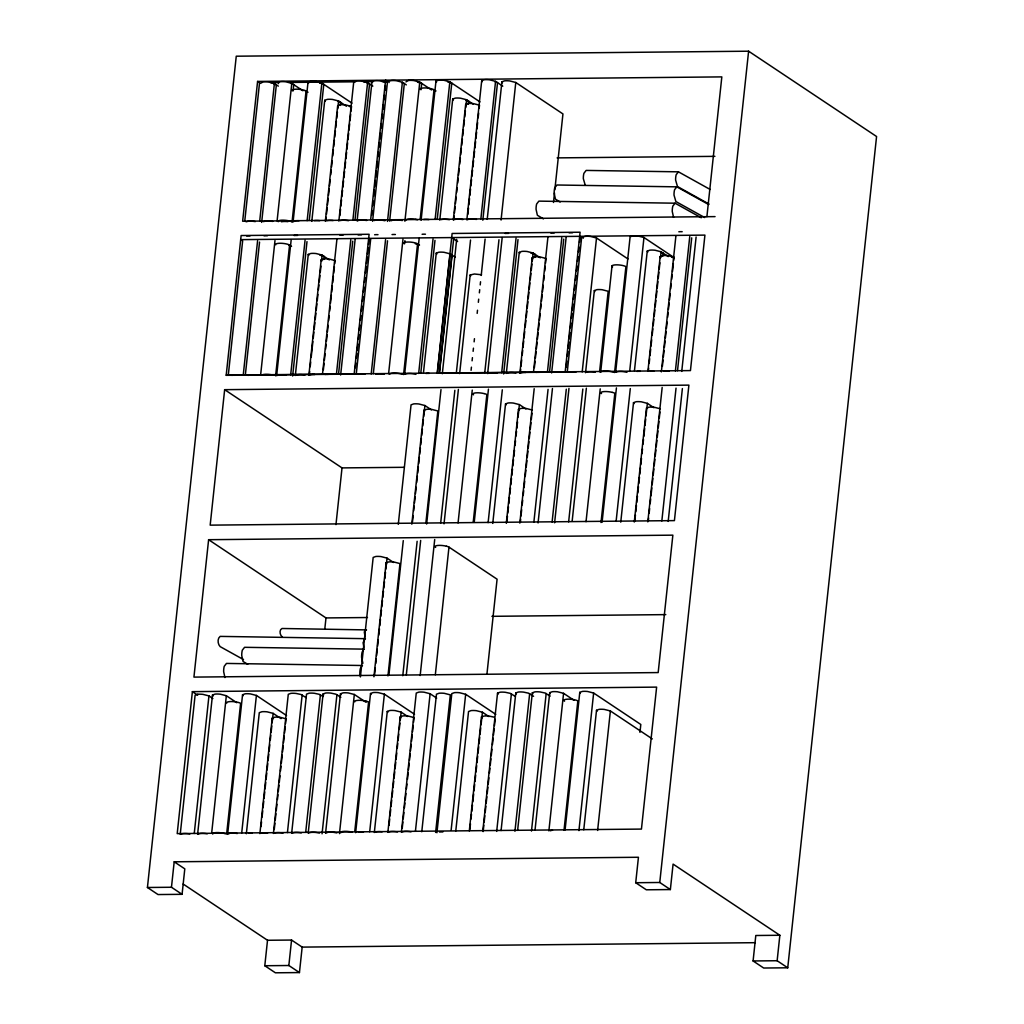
<?xml version="1.0" encoding="UTF-8"?>
<svg xmlns="http://www.w3.org/2000/svg" width="1024" height="1024" viewBox="0 0 1024 1024"><rect width="100%" height="100%" fill="white"/><g stroke="black" fill="none" stroke-linecap="round" stroke-linejoin="round"><path stroke-width="1.5" d="M182.08 894.323L171.469 887.258L174.195 861.798L184.794 868.864L182.08 894.323L158.029 894.554L147.43 887.488L236.262 56.205L748.608 51.2L876.57 136.512L787.738 967.795L763.686 968.026L753.088 960.96L755.802 935.501L779.853 935.27L777.139 960.73L787.738 967.795M192.384 691.648L177.203 833.613L641.446 829.082L656.627 687.117L192.384 691.648L197.658 695.168M208.614 539.699L193.933 677.107L658.176 672.576L672.858 535.155L208.614 539.699L325.99 617.933L367.462 617.523M224.653 389.67L210.176 525.146L674.419 520.614L688.896 385.126L224.653 389.67L342.016 467.904L404.237 467.302M706.893 216.691L721.83 76.89L257.587 81.434L242.65 221.222L715.059 216.614M228.326 374.848L242.637 240.947L240.678 239.642L704.922 235.11L690.445 370.586L226.202 375.117M244.774 220.941L259.546 82.726L257.587 81.434M180.224 834.368L195.098 695.219L197.683 694.285M194.253 833.472L208.947 695.898L202.918 694.362A7.629 1.882 6.1 0 0 197.683 694.285M243.226 375.181L257.587 240.781M259.699 221.082L274.394 83.52L268.365 81.971A7.629 1.882 6.1 0 0 263.13 81.894L260.582 83.302M245.35 374.912L259.546 242.086M261.658 222.387L276.352 84.813L273.856 83.904M197.619 834.202L212.48 695.053L215.078 694.106A7.629 1.882 6.1 0 1 220.314 694.195L226.342 695.731L236.826 702.72M211.648 833.293L226.342 695.731M260.621 375.014L274.982 240.614M277.094 220.915L291.789 83.341L285.76 81.805A7.629 1.882 6.1 0 0 280.512 81.728L278.362 82.266L278.49 83.622M293.069 90.97L293.747 84.646L291.238 83.738M226.637 834.099L240.614 703.309A7.475 1.843 6.1 0 0 233.613 701.645A7.475 1.843 6.1 0 0 227.162 702.208A7.347 1.818 6.1 0 0 226.778 703.091M275.61 375.821L289.587 245.018M292.083 221.722L306.061 90.918M227.674 833.907L242.547 694.758L245.133 693.811A7.629 1.882 6.1 0 1 250.368 693.901L256.41 695.437L286.541 715.533M276.646 375.629L291.187 239.642M293.12 221.53L307.994 82.381L310.579 81.434A7.629 1.882 6.1 0 1 315.814 81.51L321.856 83.046L351.987 103.142M241.702 832.998L256.41 695.437M290.688 374.72L305.05 240.32M307.149 220.621L321.856 83.046M292.634 376.026L306.995 241.626M309.274 220.339L323.802 84.352L322.739 83.878M246.349 833.754L259.29 712.691L261.875 711.744A7.629 1.882 6.1 0 1 267.123 711.834L273.152 713.37L281.011 718.618M295.334 375.475L308.262 254.413L310.861 253.466A7.629 1.882 6.1 0 1 316.096 253.542L322.125 255.091L329.331 259.891M311.795 221.376L324.736 100.314L327.322 99.366A7.629 1.882 6.1 0 1 332.557 99.443L338.598 100.979L346.458 106.227M259.878 833.626L272.218 718.144L274.816 717.197A7.629 1.882 6.1 0 1 280.051 717.274L286.08 718.81L285.581 723.558M308.851 375.347L321.203 259.853L323.789 258.906A7.629 1.882 6.1 0 1 329.024 258.995L335.066 260.531L334.72 263.693M325.325 221.248L337.664 105.754L340.262 104.806A7.629 1.882 6.1 0 1 345.498 104.883L351.526 106.432L351.027 111.168M261.056 826.573L261.555 821.85M262.067 817.139L262.733 810.842M263.066 807.706L263.744 801.408M264.077 798.272L264.755 791.974M265.088 788.838L265.754 782.554M266.099 779.405L266.765 773.12M267.098 769.971L267.776 763.686M268.109 760.538L268.787 754.253M269.12 751.104L269.798 744.819M270.298 740.096L270.797 735.386M271.142 732.237L271.808 725.952M272.141 722.803L273.152 713.37M309.363 374.579L309.696 371.43M310.195 366.72L310.707 361.997M311.206 357.286L312.883 341.555M313.229 338.419L313.894 332.122M314.227 328.986L314.906 322.688M315.238 319.552L315.917 313.254M316.25 310.118L316.915 303.821M317.261 300.685L317.926 294.387M318.438 289.677L318.938 284.954M319.27 281.818L319.949 275.52M320.282 272.384L320.947 266.099M321.459 261.376L322.125 255.091M325.824 220.467L326.17 217.331M326.502 214.182L327.168 207.898M327.514 204.749L328.179 198.464M328.512 195.315L329.19 189.03M329.523 185.882L330.202 179.597M330.701 174.874L331.2 170.163M331.546 167.014L332.211 160.73M332.723 156.006L333.389 149.722M333.722 146.586L334.4 140.288M334.733 137.152L335.411 130.854M335.744 127.718L336.41 121.421M336.755 118.285L337.421 111.987M337.754 108.851L338.598 100.979M323.75 259.533L324.083 256.397L319.898 255.117M340.211 105.434L340.557 102.285L338.048 101.376M273.408 833.459L288.282 694.31L290.867 693.363A7.629 1.882 6.1 0 1 296.115 693.453L301.069 694.515L306.074 697.613M322.56 373.594L336.922 239.194M338.854 221.082L353.728 81.933L356.314 80.986A7.629 1.882 6.1 0 1 361.549 81.062L367.59 82.598L372.826 86.093M274.253 829.555L274.931 823.232M275.264 820.07L275.942 813.734M276.275 810.573L276.954 804.25M277.466 799.501L277.965 794.752M278.31 791.59L278.989 785.267M279.322 782.093L280 775.77M280.499 771.021L281.011 766.272M281.357 763.11L282.202 755.2M282.534 752.038L283.213 745.702M283.546 742.541L284.224 736.218M284.557 733.056L285.235 726.72M323.392 369.69L324.07 363.366M324.403 360.205L325.082 353.869M325.594 349.133L326.106 344.384M326.438 341.222L327.117 334.886M327.45 331.725L328.128 325.402M328.64 320.653L329.139 315.904M329.651 311.155L330.163 306.406M330.496 303.245L331.341 295.334M331.674 292.173L332.352 285.85M332.698 282.675L333.376 276.352M333.709 273.19L334.387 266.854M339.866 215.59L340.544 209.267M340.877 206.106L341.555 199.77M341.888 196.608L342.566 190.285M342.912 187.11L343.578 180.787M343.923 177.626L344.602 171.29M344.934 168.128L345.613 161.805M345.946 158.643L346.624 152.307M346.97 149.146L347.635 142.822M347.981 139.648L348.659 133.325M348.992 130.163L349.67 123.827M350.003 120.666L350.682 114.342M267.52 940.275L291.558 940.045L302.17 947.11L299.443 972.57L275.392 972.8L264.794 965.734L267.52 940.275L183.155 884.032M287.437 832.563L302.144 694.989M336.422 374.272L350.784 239.872M352.883 220.173L367.59 82.598M338.547 374.003L352.742 241.178M355.008 219.891L369.549 83.904L367.04 82.995M291.661 833.28L306.534 694.131L309.12 693.197A7.629 1.882 6.1 0 1 314.368 693.274L319.322 694.336L323.021 696.563M340.646 375.002L355.174 239.014M357.107 220.902L371.981 81.754L374.566 80.806A7.629 1.882 6.1 0 1 379.802 80.883L385.843 82.432M299.443 972.57L288.845 965.504L291.558 940.045M324.8 628.992L325.99 617.933M335.962 524.621L342.016 467.904M354.163 374.08L369.101 234.278L241.126 235.533L226.189 375.322L362.317 374.003M370.624 219.981L385.574 80.179L387.52 81.485L372.582 221.274M305.69 832.384L320.397 694.81M355.341 367.77L355.853 363.034M356.365 358.285L356.864 353.536M357.21 350.374L357.888 344.051M358.387 339.315L358.899 334.566M359.398 329.818L359.91 325.082M360.422 320.333L360.922 315.584M361.434 310.848L361.933 306.099M362.445 301.363L362.957 296.614M363.456 291.866L363.968 287.13M364.467 282.381L364.979 277.645M365.491 272.896L366.157 266.573M366.502 263.411L367.181 257.088M367.514 253.926L368.192 247.603M368.525 244.429L369.037 239.693M371.648 215.245L372.147 210.509M372.659 205.76L373.171 201.024M373.67 196.275L374.349 189.952M374.694 186.79L375.36 180.467M375.706 177.306L376.384 170.97M376.717 167.808L377.395 161.485M377.894 156.749L378.406 152M378.918 147.251L379.418 142.515M379.763 139.354L380.429 133.03M380.941 128.282L381.453 123.533M381.952 118.797L382.464 114.048M382.963 109.312L383.475 104.563M383.987 99.814L384.486 95.078M384.998 90.33L385.498 85.594M356.288 373.798L370.714 238.758M308.198 833.126L323.072 693.978L325.658 693.03A7.629 1.882 6.1 0 1 330.893 693.107L335.859 694.17L340.864 697.267M322.061 833.805L336.934 694.656M371.2 373.939L385.574 239.526M387.507 221.414L402.381 82.266L396.339 80.73A7.629 1.882 6.1 0 0 391.104 80.64L388.954 81.178L389.069 82.547M373.325 373.658L387.52 240.832M389.632 221.133L404.326 83.571L401.83 82.65M325.594 832.96L340.467 693.811L343.053 692.864A7.629 1.882 6.1 0 1 348.288 692.941L354.33 694.477L366.118 702.336M339.456 833.626L354.33 694.477M388.595 373.76L402.957 239.36M404.902 221.248L419.763 82.099L413.734 80.55A7.629 1.882 6.1 0 0 408.499 80.474L405.952 81.882M404.582 243.827L404.915 240.666M421.043 89.728L421.722 83.405L417.536 82.125M360.397 676.928L373.171 557.44L375.757 556.493A7.629 1.882 6.1 0 1 380.992 556.57L387.021 558.118L393.574 562.483M354.778 831.283L368.589 702.054A7.36 1.818 6.1 0 0 366.054 701.12M403.584 374.566L417.562 243.776A7.475 1.843 6.1 0 0 410.56 242.112A7.475 1.843 6.1 0 0 404.109 242.675A7.347 1.818 6.1 0 0 403.738 243.558M420.224 218.893L434.035 89.664M355.648 832.666L370.522 693.517L373.107 692.57A7.629 1.882 6.1 0 1 378.355 692.646L384.384 694.182L414.528 714.278M404.634 374.374L419.162 238.387M421.094 220.275L435.968 81.126L438.554 80.179A7.629 1.882 6.1 0 1 443.802 80.256L449.83 81.805L479.974 101.888M373.926 676.787L386.099 562.88L388.685 561.933A7.629 1.882 6.1 0 1 393.92 562.022L399.962 563.558L387.955 675.891M374.592 674.458L375.27 668.173M375.77 663.45L376.269 658.739M376.614 655.59L377.28 649.306M377.613 646.157L378.291 639.872M378.79 635.149L379.469 628.864M379.802 625.715L380.467 619.43M380.813 616.282L381.478 609.997M381.811 606.848L382.49 600.563M382.822 597.414L383.501 591.13M383.834 587.981L384.512 581.696M384.845 578.547L385.51 572.262M385.856 569.114L387.021 558.118M398.285 524.339L411.059 404.851L413.645 403.904A7.629 1.882 6.1 0 1 418.88 403.981L424.922 405.53L431.462 409.894M369.69 831.757L384.384 694.182M418.662 373.466L433.024 239.066M435.123 219.366L449.83 81.805M420.787 373.197L434.982 240.371M437.248 219.098L451.789 83.11L447.59 81.83M388.915 675.034L403.277 540.621M374.336 832.499L387.264 711.45L389.862 710.502A7.629 1.882 6.1 0 1 395.098 710.579L401.126 712.115L407.68 716.493M423.475 372.646L436.25 253.158L438.835 252.224A7.629 1.882 6.1 0 1 444.07 252.301L450.112 253.837L455.347 257.331M439.782 220.122L452.71 99.059L455.309 98.112A7.629 1.882 6.1 0 1 460.544 98.202L466.573 99.738L473.126 104.102M411.814 524.198L423.987 410.291L426.573 409.344A7.629 1.882 6.1 0 1 431.821 409.421L437.85 410.97L425.843 523.29M412.48 521.869L413.158 515.584M413.658 510.861L414.17 506.15M414.502 503.002L415.168 496.717M415.514 493.568L416.179 487.283M416.678 482.56L417.357 476.275M417.69 473.126L418.368 466.842M418.701 463.693L419.366 457.408M419.712 454.259L420.378 447.974M420.71 444.826L421.389 438.541M421.722 435.392L422.4 429.107M422.733 425.958L423.398 419.674M423.744 416.525L424.922 405.53M402.778 675.712L417.139 541.299M387.866 832.384L400.205 716.89L402.79 715.942A7.629 1.882 6.1 0 1 408.026 716.019L414.067 717.568L413.555 722.304M453.299 219.994L465.651 104.499L468.237 103.552A7.629 1.882 6.1 0 1 473.472 103.642L479.514 105.178L479.168 108.339M389.03 825.318L389.709 819.034M390.042 815.885L390.707 809.6M391.053 806.451L391.718 800.166M392.064 797.018L392.73 790.733M393.062 787.584L393.741 781.299M394.074 778.15L394.752 771.866M395.085 768.717L395.75 762.432M396.096 759.283L396.762 752.998M397.261 748.275L397.773 743.565M398.106 740.416L398.784 734.131M399.283 729.421L399.949 723.123M400.294 719.987L401.126 712.115M437.338 373.325L450.112 253.837M453.811 219.226L454.144 216.077M454.477 212.928L455.155 206.643M455.488 203.507L456.154 197.21M456.666 192.499L457.165 187.776M457.677 183.066L458.176 178.342M458.509 175.206L459.187 168.909M459.686 164.198L460.365 157.901M460.698 154.765L461.363 148.48M461.709 145.331L462.374 139.046M462.707 135.898L463.386 129.613M463.718 126.464L464.397 120.179M464.73 117.03L465.395 110.746M465.741 107.597L466.573 99.738M406.31 674.867L420.672 540.454M439.334 372.787L453.645 238.886M439.462 373.056L452.058 255.142L449.562 254.234M468.198 104.179L468.531 101.043L466.022 100.122M442.317 373.747L456.678 239.347M426.637 524.019L440.998 389.619M401.395 832.218L416.256 693.069L418.854 692.122A7.629 1.882 6.1 0 1 424.09 692.198L430.118 693.734L436.672 698.112M466.842 219.827L481.702 80.678L484.301 79.731A7.629 1.882 6.1 0 1 489.536 79.821L495.565 81.357L502.771 86.157M402.227 828.314L402.906 821.978M403.238 818.816L403.917 812.493M404.429 807.744L404.928 802.995M405.274 799.834L405.952 793.498M406.451 788.762L406.963 784.013M407.475 779.264L408.141 772.941M408.486 769.766L409.165 763.443M409.498 760.282L410.176 753.946M410.509 750.784L411.187 744.461M411.533 741.299L412.198 734.963M412.544 731.802L413.222 725.478M467.84 214.349L468.518 208.013M468.851 204.851L469.53 198.528M469.875 195.354L470.541 189.03M470.886 185.869L471.565 179.533M471.898 176.371L472.576 170.048M472.909 166.886L473.587 160.55M473.933 157.389L474.598 151.053M474.944 147.891L475.622 141.568M475.955 138.406L476.634 132.07M476.966 128.909L477.645 122.586M478.157 117.837L478.669 113.088M420.173 675.533L434.701 539.546M456.346 372.851L470.541 240.026M440.666 523.123L454.861 390.298M459.648 373.594L470.182 274.995L474.406 273.997L481.549 274.765M444.032 523.853L458.394 389.453M415.424 831.309L430.118 693.734M480.87 218.918L495.565 81.357M482.816 220.224L497.523 82.662L495.014 81.741M435.328 674.778L448.973 547.123A7.36 1.818 6.1 0 0 446.438 546.189M421.773 831.757L436.467 694.195L439.053 693.248A7.629 1.882 6.1 0 1 444.301 693.325L450.33 694.861L435.622 832.435M471.078 370.317L471.424 367.155M472.09 360.819L472.435 357.658M473.114 351.334L473.446 348.173M474.125 341.85L474.458 338.688M477.171 313.382L477.504 310.221M478.349 302.323L478.682 299.162M479.36 292.838L479.706 289.664M480.205 284.928L480.55 281.766M481.216 275.443L485.107 239.066M487.206 219.379L501.914 81.805L504.499 80.858A7.629 1.882 6.1 0 1 509.734 80.934L515.776 82.483L562.944 113.933L554.842 189.824M458.061 522.944L472.256 390.118M484.774 372.57L498.97 239.744M501.069 220.045L515.776 82.483M436.928 832.755L451.802 693.606L454.387 692.659A7.629 1.882 6.1 0 1 459.622 692.749L465.664 694.285L495.795 714.368M487.654 373.568L502.182 237.581M473.216 522.189L486.861 394.534A7.36 1.818 6.1 0 0 484.326 393.6M474.253 521.984L488.448 389.158M451.123 830.272L465.664 694.285M501.683 372.659L516.045 238.259M503.642 373.965L518.003 239.565M488.115 522.65L502.31 389.824M455.77 831.027L468.544 711.539L471.13 710.592A7.629 1.882 6.1 0 1 476.365 710.682L482.406 712.218L488.96 716.582M506.33 373.414L519.27 252.352L521.856 251.405A7.629 1.882 6.1 0 1 527.091 251.482L533.133 253.03L540.326 257.83M492.762 523.418L505.536 403.93L508.122 402.982A7.629 1.882 6.1 0 1 513.357 403.059L519.398 404.595L525.952 408.973M469.299 830.899L481.472 716.979L484.07 716.045A7.629 1.882 6.1 0 1 489.306 716.122L494.259 717.184M469.798 830.131L470.477 823.846M470.976 819.123L471.488 814.413M471.821 811.264L472.486 804.979M472.832 801.83L473.664 793.971M474.01 790.822L474.675 784.538M475.008 781.389L475.686 775.104M476.019 771.955L476.698 765.67M477.03 762.522L477.696 756.237M478.042 753.101L478.707 746.803M479.04 743.667L479.718 737.37M480.051 734.234L480.73 727.936M481.062 724.8L482.406 712.218M486.976 673.754L497.088 579.2L448.973 547.123M519.859 373.286L532.198 257.792L534.784 256.845A7.629 1.882 6.1 0 1 540.019 256.934L546.061 258.47L545.549 263.219M520.358 372.518L520.691 369.37M521.024 366.221L521.702 359.936M522.202 355.226L522.714 350.502M523.046 347.354L523.712 341.069M524.058 337.92L524.723 331.635M525.235 326.925L525.901 320.627M526.234 317.491L526.912 311.194M527.245 308.058L527.923 301.76M528.256 298.624L528.922 292.326M529.267 289.19L529.933 282.893M530.266 279.757L530.944 273.472M531.277 270.323L531.955 264.038M532.288 260.89L533.133 253.03M506.291 523.277L518.464 409.37L521.062 408.422A7.629 1.882 6.1 0 1 526.298 408.499L532.326 410.048M534.746 257.472L535.078 254.336L530.893 253.056M506.79 522.522L507.469 516.224M507.802 513.088L508.48 506.79M508.813 503.654L509.478 497.357M509.824 494.221L510.49 487.923M510.822 484.787L511.501 478.49M511.834 475.354L512.512 469.056M512.845 465.92L513.51 459.622M513.856 456.486L514.522 450.202M515.034 445.478L515.533 440.768M516.032 436.045L516.544 431.334M516.877 428.186L517.555 421.901M518.054 417.178L519.398 404.595M482.829 830.733L497.536 693.158L500.122 692.211A7.629 1.882 6.1 0 1 505.357 692.301L510.323 693.363L515.328 696.461M483.162 831.578L483.84 825.242M484.173 822.08L484.851 815.744M485.197 812.582L485.875 806.259M486.208 803.098L486.886 796.762M487.219 793.6L487.898 787.277M488.23 784.102L488.909 777.779M489.421 773.03L489.933 768.282M490.266 765.12L490.944 758.797M491.277 755.635L491.955 749.299M492.467 744.55L493.146 738.227M493.478 735.066L494.157 728.73M494.49 725.568L495.168 719.245M533.555 371.546L547.917 237.133M534.387 367.629L535.066 361.306M535.411 358.144L536.09 351.808M536.422 348.646L537.101 342.323M537.434 339.162L538.112 332.826M538.445 329.664L539.123 323.341M539.469 320.166L540.147 313.843M540.646 309.094L541.158 304.346M541.491 301.184L542.17 294.861M542.515 291.699L543.181 285.363M543.693 280.614L544.205 275.878M544.704 271.13L545.216 266.381M553.485 202.47L554.496 192.986M519.821 523.11L534.195 388.71M520.32 522.368L520.666 519.206M520.998 516.045L521.677 509.722M522.189 504.973L522.688 500.224M523.2 495.475L523.712 490.726M524.045 487.565L524.723 481.242M525.222 476.493L525.901 470.17M526.246 466.995L526.925 460.672M527.258 457.51L527.936 451.174M528.269 448.013L528.947 441.69M529.28 438.515L529.958 432.192M530.304 429.03L530.982 422.694M531.315 419.533L531.994 413.21M496.691 831.398L511.398 693.837M547.418 372.211L561.779 237.811M549.542 371.942L563.738 239.117M533.862 522.202L548.058 389.389M501.082 830.554L515.789 692.979L518.374 692.032A7.629 1.882 6.1 0 1 523.61 692.122L528.576 693.184L533.581 696.282M551.642 372.941L566.17 236.954M538.074 522.931L552.448 388.531M514.944 831.232L529.651 693.658M565.158 372.019L580.096 232.218L452.122 233.472L437.184 373.274L573.325 371.942M566.182 367.296L566.848 360.973M567.36 356.224L567.872 351.475M568.205 348.314L568.883 341.99M569.216 338.829L569.894 332.506M570.406 327.757L570.906 323.021M571.418 318.272L571.917 313.536M572.262 310.362L572.941 304.038M573.44 299.302L573.952 294.554M574.451 289.818L574.963 285.069M575.475 280.32L575.974 275.584M576.486 270.835L576.986 266.086M577.498 261.35L578.01 256.602M578.509 251.866L579.021 247.117M579.52 242.368L580.032 237.632M517.619 830.387L532.326 692.826L534.912 691.878A7.629 1.882 6.1 0 1 540.147 691.955L545.114 693.018L550.118 696.115M567.283 371.738L581.722 236.698M552.102 522.035L566.298 389.21M554.611 522.778L568.973 388.365M531.482 831.066L546.189 693.491M582.208 371.891L596.518 237.978L590.477 236.442A7.629 1.882 6.1 0 0 585.242 236.352L583.091 236.89L583.206 238.259M535.014 830.221L549.722 692.646L552.307 691.712A7.629 1.882 6.1 0 1 557.542 691.789L563.571 693.325L574.054 700.314M568.64 521.869L582.835 389.043M585.562 372.698L594.33 290.598L596.915 289.651A7.629 1.882 6.1 0 1 602.163 289.728L608.192 291.277L599.59 371.789M572.173 521.024L586.368 388.198M548.877 830.899L563.571 693.325M600.704 371.853L612.019 265.907M586.035 521.702L600.23 388.877M564.032 830.131L577.843 700.902A7.475 1.843 6.1 0 0 570.842 699.238A7.475 1.843 6.1 0 0 564.39 699.802A7.347 1.818 6.1 0 0 564.544 701.184M565.082 829.926L579.776 692.365L582.362 691.418A7.629 1.882 6.1 0 1 587.61 691.494L593.638 693.03L640.806 724.48L639.962 732.39M614.579 372.544L625.907 266.598A7.475 1.843 6.1 0 0 618.906 264.934A7.475 1.843 6.1 0 0 612.454 265.498A7.347 1.818 6.1 0 0 612.608 266.88M615.629 372.326L630.106 236.838L632.691 235.891A7.629 1.882 6.1 0 1 637.939 235.968L643.968 237.517L674.112 257.6M601.024 522.509L614.835 393.28A7.36 1.818 6.1 0 0 612.301 392.358M602.074 522.304L616.435 387.904M578.931 830.605L593.638 693.03M629.658 371.418L643.968 237.517M616.102 521.408L630.298 388.582M583.757 829.786L596.518 710.298L599.117 709.35A7.629 1.882 6.1 0 1 604.352 709.427L610.381 710.963L652.314 738.918M634.47 370.586L647.245 251.098L649.83 250.163A7.629 1.882 6.1 0 1 655.066 250.24L661.107 251.776L668.301 256.576M620.749 522.163L633.51 402.675L636.109 401.728A7.629 1.882 6.1 0 1 641.344 401.818L647.373 403.354L653.926 407.718M597.619 830.451L610.381 710.963M648 370.458L660.173 256.55L662.771 255.603A7.629 1.882 6.1 0 1 668.006 255.68L674.035 257.216L673.702 260.378M648.333 371.264L648.678 368.115M649.178 363.405L649.677 358.682M650.022 355.546L650.688 349.248M651.021 346.112L651.699 339.827M652.198 335.104L652.877 328.819M653.21 325.67L653.875 319.386M654.221 316.237L654.886 309.952M655.219 306.803L655.898 300.518M656.23 297.37L656.909 291.085M657.242 287.936L657.907 281.651M658.253 278.502L658.918 272.218M659.251 269.069L659.93 262.784M660.429 258.061L661.107 251.776M634.278 522.035L646.451 408.115L649.037 407.168A7.629 1.882 6.1 0 1 654.272 407.258L660.314 408.794M662.72 256.23L663.066 253.082L660.557 252.173M634.778 521.267L635.443 514.982M635.776 511.834L636.454 505.549M636.787 502.4L637.466 496.115M637.798 492.966L638.477 486.682M638.81 483.533L639.475 477.248M639.821 474.099L640.486 467.814M640.819 464.666L641.498 458.381M641.997 453.658L642.509 448.947M643.008 444.224L643.507 439.514M643.853 436.365L644.685 428.506M645.018 425.357L645.696 419.072M646.029 415.923L647.373 403.354M661.363 371.866L675.904 235.878M662.374 366.387L663.053 360.051M663.386 356.89L664.064 350.566M664.397 347.405L665.075 341.069M665.421 337.907L666.086 331.584M666.432 328.41L667.11 322.086M667.61 317.338L668.122 312.589M668.454 309.427L669.133 303.104M669.478 299.942L670.144 293.606M670.656 288.858L671.168 284.122M671.667 279.373L672.179 274.624M672.512 271.462L673.357 263.552M647.808 521.869L662.17 387.456M648.307 521.126L648.64 517.965M649.152 513.216L649.651 508.467M650.163 503.718L650.675 498.97M651.008 495.808L651.853 487.898M652.186 484.736L652.864 478.413M653.21 475.238L653.888 468.915M654.221 465.754L654.899 459.418M655.232 456.256L655.91 449.933M656.256 446.758L656.922 440.435M657.267 437.274L657.946 430.938M658.278 427.776L658.957 421.453M659.29 418.291L659.968 411.955M675.392 370.97L689.754 236.557M677.517 370.688L691.712 237.862M661.837 520.96L676.032 388.134M681.741 371.418L696.102 237.005M668.186 521.408L682.381 388.582M779.853 935.27L673.088 864.102L670.362 889.562L646.323 889.792L635.712 882.726L638.438 857.267L174.195 861.798M670.362 889.562L659.763 882.483L748.608 51.2M293.094 221.734L295.68 220.787A7.629 1.882 6.1 0 1 299.046 220.723M391.014 220.774L393.6 219.84A7.629 1.882 6.1 0 1 398.835 219.917L402.368 220.544M227.648 834.125L230.246 833.178A7.629 1.882 6.1 0 1 235.482 833.254L237.325 833.523M325.568 833.165L328.154 832.218A7.629 1.882 6.1 0 1 333.402 832.294L336.922 832.922M363.776 649.19L362.163 652.032A7.629 2.573 -89.1 0 0 361.587 657.395L362.893 663.283M362.022 665.562L360.41 668.403A7.629 2.573 -89.1 0 0 359.846 673.754L359.962 675.597M365.44 638.669L220.16 636.39C217.114 638.541 217.664 644.198 220.186 646.643L243.52 659.597M365.043 638.605L363.072 642.675L363.955 647.565M246.08 221.798L248.23 221.248A7.629 1.882 6.1 0 1 253.466 221.338L255.309 221.594M263.475 221.619L265.626 221.082A7.629 1.882 6.1 0 1 270.861 221.158L272.704 221.427M357.517 220.71L359.68 220.16A7.629 1.882 6.1 0 1 364.915 220.25L366.758 220.506M374.054 220.544L376.205 220.006A7.629 1.882 6.1 0 1 381.453 220.083L384.986 220.71M453.722 219.763L455.872 219.226A7.629 1.882 6.1 0 1 461.107 219.302L462.95 219.571M467.251 219.635L469.402 219.098A7.629 1.882 6.1 0 1 474.637 219.174L476.48 219.443M277.069 375.437L279.219 374.886A7.629 1.882 6.1 0 1 284.454 374.976L286.298 375.232M295.744 375.245L297.894 374.707A7.629 1.882 6.1 0 1 303.142 374.784L304.973 375.053M309.274 375.117L311.424 374.579A7.629 1.882 6.1 0 1 314.79 374.502M405.043 374.182L407.194 373.645A7.629 1.882 6.1 0 1 412.429 373.722L415.962 374.349M488.064 373.376L490.214 372.838A7.629 1.882 6.1 0 1 495.45 372.915L497.293 373.171M506.739 373.184L508.902 372.646A7.629 1.882 6.1 0 1 514.138 372.736L515.981 372.992M520.269 373.056L522.419 372.518A7.629 1.882 6.1 0 1 525.786 372.442M616.038 372.122L618.189 371.584A7.629 1.882 6.1 0 1 623.437 371.661L626.97 372.288M180.634 834.176L182.784 833.638A7.629 1.882 6.1 0 1 188.019 833.715L189.862 833.984M198.029 834.01L200.179 833.472A7.629 1.882 6.1 0 1 205.414 833.549L207.258 833.818M292.07 833.088L294.234 832.55A7.629 1.882 6.1 0 1 299.469 832.627L301.312 832.896M308.608 832.934L310.758 832.384A7.629 1.882 6.1 0 1 316.006 832.474L319.539 833.101M388.275 832.154L390.426 831.616A7.629 1.882 6.1 0 1 395.661 831.693L397.504 831.962M401.805 832.013L403.955 831.475A7.629 1.882 6.1 0 1 409.19 831.565L411.034 831.821M366.528 629.901L282.01 628.493C278.925 629.862 279.834 635.11 282.189 636.877M366.042 629.786L364.275 631.91L365.094 637.005M326.618 220.698L327.898 220.48A7.629 1.882 6.1 0 1 333.133 220.557M340.147 220.557L341.427 220.339A7.629 1.882 6.1 0 1 346.662 220.429L348.506 220.685M441.075 219.571L442.342 219.354A7.629 1.882 6.1 0 1 447.59 219.443L449.421 219.699M247.885 375.398L249.152 375.181A7.629 1.882 6.1 0 1 254.4 375.27M358.464 374.323L359.744 374.106A7.629 1.882 6.1 0 1 364.979 374.182M375.859 374.157L377.139 373.939A7.629 1.882 6.1 0 1 382.374 374.016L384.218 374.285M569.472 372.262L570.739 372.045A7.629 1.882 6.1 0 1 575.974 372.122M586.854 372.096L588.134 371.878A7.629 1.882 6.1 0 1 593.37 371.955L595.213 372.224M261.184 833.075L262.451 832.858A7.629 1.882 6.1 0 1 267.686 832.947M274.701 832.947L275.981 832.73A7.629 1.882 6.1 0 1 281.216 832.806L283.059 833.075M375.629 831.962L376.896 831.744A7.629 1.882 6.1 0 1 382.144 831.821M710.131 189.453L678.426 171.827L676.186 174.72A7.629 2.573 -89.1 0 0 675.61 180.083L677.491 186.547L709.056 204.083M708.531 204.454L676.813 186.842L674.586 189.722A7.629 2.573 -89.1 0 0 674.01 195.085L675.891 201.549L704.704 217.562M701.261 217.766L675.072 203.2L672.832 206.093A7.629 2.573 -89.1 0 0 672.256 211.456L673.562 217.344M270.746 82.624L278.746 82.547M289.946 82.432L355.533 81.792M363.533 81.715L373.133 81.626M382.733 81.523L387.52 81.485M557.12 157.888L714.893 156.352M491.904 616.32L665.792 614.618M147.43 887.488L171.469 887.258M635.712 882.726L659.763 882.483M302.17 947.11L755.238 942.682M264.794 965.734L288.845 965.504M753.088 960.96L777.139 960.73M678.426 171.827L586.138 170.419L583.91 173.312A7.629 2.573 -89.1 0 0 583.334 178.675L585.216 185.139M676.813 186.842L556.979 184.998L554.739 187.891A7.629 2.573 -89.1 0 0 554.163 193.254L555.456 199.142L560.166 202.01M675.072 203.2L538.88 201.126L536.64 204.006A7.629 2.573 -89.1 0 0 536.077 209.37L537.37 215.258L543.437 218.88M364.224 649.139L244.557 647.309L242.317 650.202A7.629 2.573 -89.1 0 0 241.741 655.565L243.046 661.453L247.744 664.307M362.445 665.51L226.458 663.424L224.23 666.317A7.629 2.573 -89.1 0 0 223.654 671.68L224.947 677.568M319.616 83.085L321.306 83.443M349.286 106.458L350.989 106.816M671.795 257.254L673.485 257.613M419.763 82.099L431.565 89.958M402.381 82.266L406.31 84.89M596.518 237.978L627.968 258.944M291.789 83.341L302.925 90.765M274.394 83.52L278.323 86.131M451.686 237.581L457.613 241.536M208.947 695.898L212.89 698.522M502.464 82.765L501.914 81.805M482.266 81.638L481.702 80.678M660.736 257.498L660.173 256.55M647.795 252.058L647.245 251.098M466.202 105.459L465.651 104.499M436.518 82.086L435.968 81.126M453.274 100.019L452.71 99.059M594.88 291.558L594.33 290.598M532.749 258.752L532.198 257.792M519.821 253.312L519.27 252.352M338.227 106.714L337.664 105.754M308.544 83.328L307.994 82.381M325.286 101.261L324.736 100.314M634.074 403.635L633.51 402.675M436.8 254.118L436.25 253.158M519.027 410.33L518.464 409.37M506.086 404.877L505.536 403.93M321.754 260.813L321.203 259.853M308.826 255.373L308.262 254.413M424.538 411.251L423.987 410.291M580.326 693.312L579.776 692.365M597.082 711.245L596.518 710.298M550.272 693.606L549.722 692.646M532.877 693.773L532.326 692.826M386.65 563.84L386.099 562.88M516.339 693.939L515.789 692.979M498.086 694.118L497.536 693.158M482.035 717.939L481.472 716.979M400.755 717.837L400.205 716.89M371.085 694.464L370.522 693.517M387.827 712.397L387.264 711.45M341.018 694.758L340.467 693.811M323.622 694.925L323.072 693.978M272.781 719.091L272.218 718.144M243.098 695.718L242.547 694.758M213.043 696.013L212.48 695.053M470.682 275.917L470.182 274.995M225.562 833.83A7.475 1.843 6.1 0 0 213.158 833.203A7.347 1.818 6.1 0 0 212.787 834.086M248.922 832.998A7.629 1.882 6.1 0 1 252.288 832.922M358.221 831.923A7.629 1.882 6.1 0 1 363.456 832M354.765 701.837A7.347 1.818 6.1 0 1 357.952 700.352A7.347 1.818 6.1 0 1 365.875 701.12M352.077 832.128A7.475 1.843 6.1 0 0 341.133 831.949A7.347 1.818 6.1 0 0 340.762 832.832M305.485 91.29A7.36 1.818 6.1 0 1 308.019 92.224M281.434 221.786A7.475 1.843 6.1 0 1 287.936 221.645M292.224 90.701A7.347 1.818 6.1 0 1 297.114 89.178A7.347 1.818 6.1 0 1 305.894 90.918M292.109 221.939A7.475 1.843 6.1 0 0 285.056 220.262A7.475 1.843 6.1 0 0 278.605 220.813A7.347 1.818 6.1 0 0 278.234 221.696M314.368 220.608A7.629 1.882 6.1 0 1 319.603 220.685M433.459 90.035A7.36 1.818 6.1 0 1 435.994 90.97M423.667 219.546A7.629 1.882 6.1 0 1 428.902 219.622M420.211 89.446A7.347 1.818 6.1 0 1 425.088 87.923A7.347 1.818 6.1 0 1 433.869 89.677M415.808 219.366A7.36 1.818 6.1 0 1 417.51 219.738M406.157 219.981A7.347 1.818 6.1 0 1 415.654 219.366M435.661 547.405A7.347 1.818 6.1 0 1 437.581 545.485A7.347 1.818 6.1 0 1 446.259 546.189M550.387 830.797A7.475 1.843 6.1 0 1 552.525 830.246M439.501 832.026A7.629 1.882 6.1 0 1 442.854 831.949M505.114 233.472A7.629 1.882 6.1 0 1 508.48 233.408M678.822 231.782A7.629 1.882 6.1 0 1 682.189 231.706M663.936 371.136A7.629 1.882 6.1 0 1 669.171 371.213M636.877 371.405A7.629 1.882 6.1 0 1 640.243 371.328M550.848 233.024A7.629 1.882 6.1 0 1 554.214 232.96M535.949 372.39A7.629 1.882 6.1 0 1 539.315 372.314M650.406 371.264A7.629 1.882 6.1 0 1 653.773 371.2M569.101 232.845A7.629 1.882 6.1 0 1 572.467 232.781M554.202 372.211A7.629 1.882 6.1 0 1 557.568 372.134M600.678 372.019A7.347 1.818 6.1 0 1 605.619 370.97A7.347 1.818 6.1 0 1 613.312 372.224M289.011 245.389A7.36 1.818 6.1 0 1 291.546 246.323M294.106 235.533A7.629 1.882 6.1 0 1 297.472 235.456M275.763 244.8A7.347 1.818 6.1 0 1 276.122 243.917A7.475 1.843 6.1 0 1 282.586 243.366A7.475 1.843 6.1 0 1 289.638 245.043M261.709 375.334A7.347 1.818 6.1 0 1 272.896 375.091M246.656 235.994A7.629 1.882 6.1 0 1 250.022 235.93M231.757 375.36A7.629 1.882 6.1 0 1 235.123 375.283M425.882 373.466A7.629 1.882 6.1 0 1 429.235 373.389M339.853 235.085A7.629 1.882 6.1 0 1 343.206 235.021M324.954 374.451A7.629 1.882 6.1 0 1 328.32 374.374M415.296 243.776A7.475 1.843 6.1 0 1 416.998 244.147A7.36 1.818 6.1 0 1 419.52 245.082M264.051 235.827A7.629 1.882 6.1 0 1 267.418 235.75M389.683 374.08A7.347 1.818 6.1 0 1 394.624 373.03A7.347 1.818 6.1 0 1 402.317 374.285M358.106 234.906A7.629 1.882 6.1 0 1 361.459 234.842M343.206 374.272A7.629 1.882 6.1 0 1 346.573 374.195M374.63 234.752A7.629 1.882 6.1 0 1 377.997 234.675M422.093 234.278A7.629 1.882 6.1 0 1 425.459 234.214M392.026 234.573A7.629 1.882 6.1 0 1 395.392 234.509M473.562 394.816A7.347 1.818 6.1 0 1 475.469 392.896A7.347 1.818 6.1 0 1 484.147 393.6M601.536 393.574A7.347 1.818 6.1 0 1 603.456 391.642A7.347 1.818 6.1 0 1 612.122 392.346"/></g></svg>
